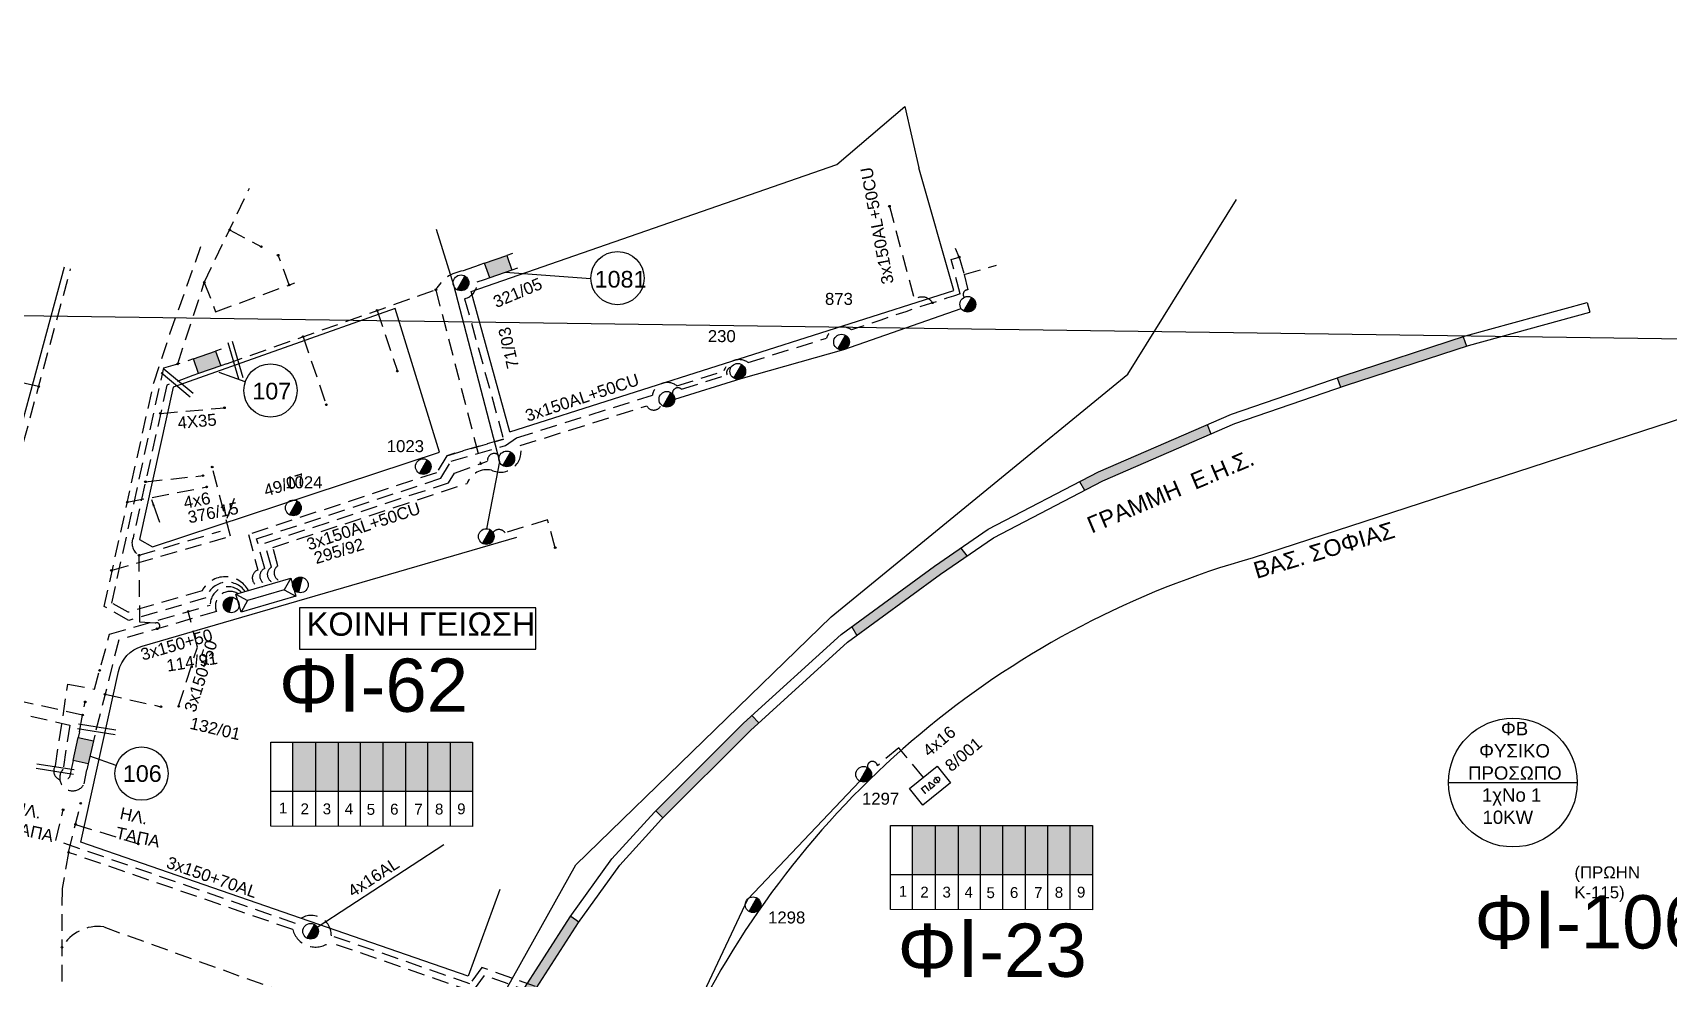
# Model space of a CAD drawing. Header units: millimetres. Extents: x 1421 to 7616, y 908 to 2861.
# Drawn here: x 7009.7 to 7255.4, y 2301.8 to 2443.8 of the extents above; entities that cross this region are included whole.
import ezdxf
from ezdxf.enums import TextEntityAlignment as Align
from ezdxf.lldxf.tags import DXFTag

# ---------------------------------------------------------------- set-up
doc = ezdxf.new("R2010")
doc.units = ezdxf.units.MM
doc.linetypes.add('DASHED', pattern=[19.05, 12.7, -6.35])
for name, color, linetype, lineweight in [('3x150+50', 7, 'Continuous', 30), ('3x50+25', 7, 'Continuous', 30), ('4X35', 7, 'DASHED', 30), ('Άγνωστα', 7, 'Continuous', 30), ('Γυμνά εναέρια ΧΤ (3Φ)   4x16AL', 7, 'Continuous', 30), ('Γυμνά εναέρια ΧΤ (3Φ) 4x50AL', 7, 'Continuous', 30), ('Γυμνά εναέρια ΧΤ και ΦΟΠ (3Φ)   4x50+16AL', 7, 'Continuous', 30), ('Καλώδια ΧΤ   3x150+70AL', 7, 'DASHED', 30), ('Καλώδια ΧΤ   3x150AL+50CU', 7, 'DASHED', 30), ('Υπόγεια Καλώδια Δικτύου ΧΤ   .10', 7, 'DASHED', 30), ('Υπόγεια καλώδια Παροχών ΧΤ   4x16AL', 7, 'DASHED', 30), ('Υπόγεια καλώδια Παροχών ΧΤ   4x6', 7, 'DASHED', 30)]:
    doc.layers.add(name, color=color, linetype=linetype, lineweight=lineweight)
for name, color, linetype in [('Link Box 4 Διευθύνσεων', 7, 'Continuous'), ('Pillar OTE', 7, 'Continuous'), ('Pillar Δημοτικού Φωτισμού', 7, 'Continuous'), ('TEXT ΚΑΛΩΔΙΩΝ', 7, 'Continuous'), ('ΑΓΝΩΣΤΟ ΥΠΟΓΕΙΟ ΚΑΛΩΔΙΟ', 7, 'DASHED'), ('Επιγραφές - Σχήματα', 7, 'Continuous'), ('Στύλος ΦΜ', 7, 'Continuous'), ('Στύλος ΦΜ @ 1', 7, 'Continuous'), ('Συνδέσεις', 7, 'Continuous'), ('Τομή', 7, 'Continuous'), ('Υποσταθμός εναέριος 2 στύλων', 7, 'Continuous'), ('Υποσταθμός πόλεως', 7, 'Continuous'), ('Υπόβαθρο ΔΕΗ', 7, 'Continuous'), ('ΦΥΣΙΚΟ ΑΕΡΙΟ', 7, 'NATURAL_GAS_SUPPLY')]:
    doc.layers.add(name, color=color, linetype=linetype)
doc.styles.add('arial', font='ARIAL.TTF')
doc.styles.get("Standard").update_dxf_attribs({"font": 'ARIAL.TTF', "height": 1.8})
tags = doc.linetypes.add('NATURAL_GAS_SUPPLY', pattern='A,12.7,-5.08,["ΦΑ",Standard,S=2.54,R=0,X=-2.54,Y=-1.27],-5.08', length=22.86).pattern_tags.tags
tags[6] = DXFTag(74, 10)
doc.linetypes.add('SYN_LINE', pattern='A,0.5,-0.0001,["/\\/\\/\\/",Standard,S=0.1,R=0,X=0,Y=-0.05],-0.25', length=0.7501)
doc.dimstyles.new('ISO-25', dxfattribs={"dimtxt": 2.5, "dimasz": 2.5, "dimexe": 1.25, "dimexo": 0.625, "dimtad": 1, "dimtxsty": 'Standard', "dimcen": 2.5, "dimadec": 0, "dimazin": 0, "dimtfac": 1, "dimtmove": 0, "dimatfit": 3, "dimfxl": 1, "dimarcsym": 0})

# ---------------------------------------------------------------- blocks, each defined once
blk = doc.blocks.new('ΥΠΑΡΧΩΝ ΤΣΙΜΕΝΤΕΝΙΟΣ ΣΤΥΛΟΣ')
at = {"layer": 'Στύλος ΦΜ'}
blk.add_hatch(color=7, dxfattribs=at).paths.add_polyline_path([(-1.29, -2.28, 0.574793), (2.62, 0, 0.268822), (1.3, 2.27)])
at = {"layer": 'Στύλος ΦΜ', "color": 7}
blk.add_line((-1.29, -2.28), (1.3, 2.27), dxfattribs=at)
blk.add_circle((0, 0), 2.62, dxfattribs=at)
at = {"layer": 'Στύλος ΦΜ', "flags": 4}
for tag, p in [('ΑΡΙΘΜΟΣ', (-4.68, 8.05)), ('ΤΥΠΟΣ', (-4.91, 3.03))]:
    blk.add_attdef(tag, p, '', height=4, dxfattribs=at)
blk = doc.blocks.new('LINK BOX 4 ΑΝΑΧΩΡΗΣΕΩΝ')
at = {"layer": 'Link Box 4 Διευθύνσεων', "ltscale": 40}
blk.add_hatch(color=256, dxfattribs=at).paths.add_polyline_path([(-3.54, 0), (-3.54, -4.67), (3.54, -4.67), (3.54, 0)])
for p, q in [((-3.54, 0), (-5.33, 0)), ((5.33, 0), (3.54, 0)), ((-3.54, -4.67), (-5.33, -4.67)), ((5.33, -4.67), (3.54, -4.67))]:
    blk.add_line(p, q, dxfattribs=at)
blk.add_lwpolyline([(-3.54, -4.67), (-3.54, 0), (3.54, 0), (3.54, -4.67)], close=True, dxfattribs=at)
blk = doc.blocks.new('ΥΠΟΣΤΑΘΜΟΣ ΕΝΑΕΡΙΟΣ ΕΠΙ 2 ΣΤΥΛΩΝ')
at = {"layer": 'Υποσταθμός εναέριος 2 στύλων', "linetype": 'Continuous'}
for points in [[(-11.97, -2.11, 0.574793), (-8.45, -0.07, 0.268822), (-9.64, 1.98)], [(9.68, -2.15, 0.574793), (13.19, -0.1, 0.268822), (12.01, 1.95)]]:
    blk.add_hatch(color=256, dxfattribs=at).paths.add_polyline_path(points)
for p, q in [((-11.97, -2.11), (-9.64, 1.98)), ((9.68, -2.15), (12.01, 1.95))]:
    blk.add_line(p, q, dxfattribs=at)
for centre in [(-10.81, -0.07), (10.84, -0.1)]:
    blk.add_circle(centre, 2.36, dxfattribs=at)
at = {"layer": 'Υποσταθμός πόλεως', "linetype": 'Continuous', "ltscale": 40}
blk.add_lwpolyline([(-8.57, 2.82), (8.57, 2.82), (8.57, -2.82), (-8.57, -2.82)], close=True, dxfattribs=at)
for points in [[(-5.75, 0), (-8.57, 2.82)], [(-8.57, -2.82), (-5.75, 0)], [(-5.75, 0), (5.75, 0)], [(5.75, 0), (8.57, 2.82)], [(8.57, -2.82), (5.75, 0)]]:
    blk.add_lwpolyline(points, dxfattribs=at)
at = {"layer": 'Υποσταθμός εναέριος 2 στύλων', "ltscale": 40, "flags": 1}
for tag, p in [('ΜΕΤΑΣΧΗΜΑΤΙΣΜΟΣ', (14.09, 2.51)), ('ΙΣΧΥΣ', (14.07, -0.28)), ('ΑΡΙΘΜΟΣ', (14.19, -3))]:
    blk.add_attdef(tag, p, '', height=1.8, dxfattribs=at)
blk = doc.blocks.new('_ΣΥΝΔΕΣΗ')
at = {"layer": 'Συνδέσεις', "linetype": 'SYN_LINE', "ltscale": 40}
blk.add_hatch(color=256, dxfattribs=at).paths.add_polyline_path([(0.5, -0.01, 1), (-0.5, -0.01, 1)])
at = {"layer": 'Συνδέσεις'}
blk.add_circle((0, -0.01), 0.5, dxfattribs=at)
blk = doc.blocks.new('ΤΟΜΗ')
at = {"layer": 'Τομή', "ltscale": 40}
for p, q in [((11.33, -0.65), (-11.4, -0.65)), ((11.33, -3.42), (-11.4, -3.42))]:
    blk.add_line(p, q, dxfattribs=at)
blk = doc.blocks.new('PILLAR ΔΗΜΟΤΙΚΟΥ ΦΩΤΙΣΜΟΥ')
at = {"layer": 'Pillar Δημοτικού Φωτισμού', "ltscale": 40}
for p, q in [((-3.64, 2), (3.07, 2)), ((-3.64, -2), (-3.64, 2)), ((3.07, 2), (3.07, -2)), ((3.07, -2), (-3.64, -2))]:
    blk.add_line(p, q, dxfattribs=at)
at = {"layer": 'Pillar Δημοτικού Φωτισμού', "insert": (-2.13, 0.69), "char_height": 1.3575, "width": 109.961, "attachment_point": 1}
blk.add_mtext('{\\fArial|b1|i0|c161|p34;ΠΔΦ}', dxfattribs=at)

msp = doc.modelspace()

# ---------------------------------------------------------------- hatches: boundary and pattern name
at = {"layer": 'Καλώδια ΧΤ   3x150AL+50CU', "linetype": 'DASHED', "lineweight": -3, "ltscale": 0.2}
h = msp.add_hatch(color=1, dxfattribs=at)
h.dxf.hatch_style = 1
h.paths.add_polyline_path([(7052.18, 2337.23), (7048.74, 2337.23), (7048.74, 2329.87), (7052.18, 2329.87)])
h = msp.add_hatch(color=27, dxfattribs=at)
h.dxf.hatch_style = 1
h.paths.add_polyline_path([(7052.18, 2329.87), (7055.62, 2329.87), (7055.62, 2337.23), (7052.18, 2337.23)])
h = msp.add_hatch(color=133, dxfattribs=at)
h.dxf.hatch_style = 1
h.paths.add_polyline_path([(7058.92, 2337.23), (7055.62, 2337.23), (7055.62, 2329.87), (7058.92, 2329.86)])
h = msp.add_hatch(color=6, dxfattribs=at)
h.dxf.hatch_style = 1
h.paths.add_polyline_path([(7058.92, 2329.86), (7062.31, 2329.86), (7062.31, 2337.23), (7058.92, 2337.23)])
h = msp.add_hatch(color=5, dxfattribs=at)
h.dxf.hatch_style = 1
h.paths.add_polyline_path([(7062.31, 2329.86), (7065.7, 2329.86), (7065.7, 2337.23), (7062.31, 2337.23)])
h = msp.add_hatch(color=30, dxfattribs=at)
h.dxf.hatch_style = 1
h.paths.add_polyline_path([(7069.04, 2329.85), (7069.04, 2337.23), (7065.7, 2337.23), (7065.7, 2329.86)])
h = msp.add_hatch(color=2, dxfattribs=at)
h.dxf.hatch_style = 1
h.paths.add_polyline_path([(7072.43, 2337.23), (7069.04, 2337.23), (7069.04, 2329.85), (7072.43, 2329.85)])
h = msp.add_hatch(color=151, dxfattribs=at)
h.dxf.hatch_style = 1
h.paths.add_polyline_path([(7075.75, 2337.23), (7072.36, 2337.23), (7072.36, 2329.85), (7075.75, 2329.85)])
h = msp.add_hatch(color=133, dxfattribs=at)
h.dxf.hatch_style = 1
h.paths.add_polyline_path([(7145.3, 2324.72), (7141.86, 2324.72), (7141.86, 2317.36), (7145.3, 2317.35)])
h = msp.add_hatch(color=206, dxfattribs=at)
h.dxf.hatch_style = 1
h.paths.add_polyline_path([(7145.3, 2317.35), (7148.74, 2317.35), (7148.74, 2324.72), (7145.3, 2324.72)])
h = msp.add_hatch(color=2, dxfattribs=at)
h.dxf.hatch_style = 1
h.paths.add_polyline_path([(7152.03, 2324.72), (7148.74, 2324.72), (7148.74, 2317.35), (7152.03, 2317.35)])
h = msp.add_hatch(color=5, dxfattribs=at)
h.dxf.hatch_style = 1
h.paths.add_polyline_path([(7152.03, 2317.35), (7155.42, 2317.34), (7155.42, 2324.72), (7152.03, 2324.72)])
h = msp.add_hatch(color=30, dxfattribs=at)
h.dxf.hatch_style = 1
h.paths.add_polyline_path([(7155.42, 2317.34), (7158.82, 2317.34), (7158.82, 2324.72), (7155.42, 2324.72)])
h = msp.add_hatch(color=6, dxfattribs=at)
h.dxf.hatch_style = 1
h.paths.add_polyline_path([(7162.15, 2317.34), (7162.15, 2324.72), (7158.82, 2324.72), (7158.82, 2317.34)])
h = msp.add_hatch(color=62, dxfattribs=at)
h.dxf.hatch_style = 1
h.paths.add_polyline_path([(7165.54, 2324.72), (7162.15, 2324.72), (7162.15, 2317.34), (7165.54, 2317.34)])
h = msp.add_hatch(color=1, dxfattribs=at)
h.dxf.hatch_style = 1
h.paths.add_polyline_path([(7168.86, 2324.72), (7165.47, 2324.72), (7165.47, 2317.34), (7168.86, 2317.33)])
at = {"layer": 'Υπόβαθρο ΔΕΗ', "linetype": 'Continuous', "lineweight": -3, "ltscale": 0.1}
h = msp.add_hatch(color=256, dxfattribs=at)
h.dxf.hatch_style = 1
h.paths.add_polyline_path([(7045.41, 2200.62), (7043.94, 2200.95), (7039.53, 2183.74), (7039.27, 2182.51), (7040.73, 2182.15), (7040.99, 2183.4)])
h.paths.add_polyline_path([(7055.12, 2232.43), (7057.31, 2238.21), (7055.9, 2238.72), (7053.7, 2232.93), (7049.38, 2219.69), (7050.82, 2219.25)])
h.paths.add_polyline_path([(7070.35, 2271.44), (7072.31, 2275.33), (7070.94, 2275.94), (7068.98, 2272.06), (7062.83, 2256.73), (7064.25, 2256.24)])
h.paths.add_polyline_path([(7091.64, 2310.14), (7091.71, 2310.23), (7090.5, 2311.11), (7090.4, 2310.98), (7082.69, 2298.99), (7080.36, 2294.46), (7081.69, 2293.77), (7083.99, 2298.24)])
h.paths.add_polyline_path([(7117.48, 2339), (7118.73, 2340.14), (7117.68, 2341.21), (7116.44, 2340.08), (7103.26, 2326.89), (7104.35, 2325.86)])
h.paths.add_polyline_path([(7146.02, 2362.44), (7150.02, 2365.2), (7149.11, 2366.39), (7145.15, 2363.66), (7132.71, 2354.56), (7133.48, 2353.27)])
h.paths.add_polyline_path([(7186.67, 2383.53), (7186.12, 2384.93), (7169.78, 2377.84), (7166.95, 2376.36), (7167.69, 2375.06), (7170.43, 2376.48)])
h.paths.add_polyline_path([(7225.06, 2396.71), (7224.54, 2398.12), (7206.55, 2392.26), (7205.62, 2391.94), (7206.16, 2390.54), (7207.02, 2390.83)])

# ---------------------------------------------------------------- linework, layer by layer
at = {"lineweight": -3, "ltscale": 0.2}
msp.add_line((7222.37, 2331.15), (7241.7, 2331.15), dxfattribs=at)
msp.add_circle((7232.04, 2331.15), 9.67, dxfattribs=at)
at = {"layer": '3x150+50', "color": 30, "linetype": 'DASHED', "lineweight": -3, "ltscale": 0.2}
for points in [[(7031.45, 2394.05), (7035.45, 2406.29), (7042.26, 2420.44)], [(7035.45, 2406.29), (7037.14, 2401.88), (7049.04, 2406.21)]]:
    msp.add_lwpolyline(points, dxfattribs=at)
at = {"layer": '3x150+50', "color": 1, "linetype": 'DASHED', "lineweight": -3, "ltscale": 0.2}
for points in [[(7138.37, 2417.74), (7142.12, 2403.68, -0.45217), (7144.85, 2403.22, 2.232403)], [(7149.61, 2407.48), (7150.14, 2405.16, 0.655377), (7149.61, 2404.05, 4.392031)]]:
    msp.add_lwpolyline(points, format="xyb", dxfattribs=at)
at = {"layer": '3x150+50', "color": 2, "linetype": 'DASHED', "lineweight": -3, "ltscale": 0.2}
for points in [[(7027.85, 2391.22), (7030.29, 2398.55), (7034.94, 2411.7)], [(7021.62, 2363.05), (7039.37, 2368.18), (7036.64, 2378.55)]]:
    msp.add_lwpolyline(points, dxfattribs=at)
at = {"layer": '3x150+50', "color": 1, "linetype": 'DASHED', "lineweight": -3, "ltscale": 0.2}
for points in [[(7148.84, 2410.09), (7148.31, 2411.37)], [(7148.84, 2410.09), (7149.61, 2407.48)], [(7149.61, 2407.48), (7154.46, 2408.86)]]:
    msp.add_lwpolyline(points, dxfattribs=at)
at = {"layer": '3x150+50', "color": 27, "linetype": 'DASHED', "lineweight": -3, "ltscale": 0.2}
for points in [[(7077.48, 2406.68), (7076.41, 2406.33, -0.367956), (7074.56, 2403.84, 0.746134)], [(7074.56, 2403.84), (7080.39, 2382.76), (7071.88, 2380.26), (7070.32, 2377.7), (7042.1, 2368.42), (7043.47, 2363.07, 0.934035), (7044.24, 2360.63)]]:
    msp.add_lwpolyline(points, format="xyb", dxfattribs=at)
at = {"layer": '3x150+50', "color": 85, "linetype": 'DASHED', "lineweight": -3, "ltscale": 0.2}
msp.add_lwpolyline([(7010.56, 2390.63), (6998.77, 2393.31)], dxfattribs=at)
at = {"layer": '3x150+50', "color": 30, "linetype": 'DASHED', "lineweight": -3, "ltscale": 0.2}
msp.add_lwpolyline([(7042.09, 2360.01, 0.596675), (7035.11, 2359.97), (7023.99, 2356.73), (7021.55, 2358.11), (7029.36, 2393.44), (7032.96, 2394.49)], format="xyb", dxfattribs=at)
at = {"layer": '3x150+50', "color": 2, "linetype": 'DASHED', "lineweight": -3, "ltscale": 0.2}
msp.add_lwpolyline([(7041.6, 2359.86, 0.620375), (7035.7, 2358.89), (7024.11, 2355.52), (7020.42, 2357.6), (7027.85, 2391.22)], format="xyb", dxfattribs=at)
at = {"layer": '3x150+50', "color": 6, "linetype": 'DASHED', "lineweight": -3, "ltscale": 0.2}
msp.add_lwpolyline([(7033.73, 2392.29), (7029.82, 2390.86), (7024.74, 2367.89)], dxfattribs=at)
at = {"layer": '3x150+50', "color": 27, "linetype": 'DASHED', "lineweight": -3, "ltscale": 0.2}
msp.add_lwpolyline([(7071.88, 2380.26), (7080.39, 2382.76)], dxfattribs=at)
at = {"layer": '3x150+50', "color": 133, "linetype": 'DASHED', "lineweight": -3, "ltscale": 0.2}
msp.add_lwpolyline([(7046.16, 2361.16, -0.755981), (7045.52, 2363.5), (7044.53, 2367.11), (7072.12, 2376.19), (7073.01, 2377.65), (7078.01, 2379.44, -0.782895), (7079.78, 2380.18)], format="xyb", dxfattribs=at)
at = {"layer": '3x150+50', "color": 6, "linetype": 'DASHED', "lineweight": -3, "ltscale": 0.2}
for points in [[(7028.36, 2354.26, 1.294699), (7028.05, 2355.08), (7025.77, 2355.23), (7025.65, 2365.3), (7037.88, 2368.92)], [(7024.74, 2367.89, 0.383042), (7025.65, 2365.3, -1.173809)], [(7040.5, 2359.54, 0.7238), (7037.26, 2356.85), (7022.6, 2352.58), (7018.98, 2338.29)]]:
    msp.add_lwpolyline(points, format="xyb", dxfattribs=at)
at = {"layer": '3x150+50', "color": 151, "linetype": 'DASHED', "lineweight": -3, "ltscale": 0.2}
msp.add_lwpolyline([(7015.54, 2333.59), (7015.18, 2331.95, -0.930238), (7013.07, 2333.67), (7014.96, 2345.93), (7018.94, 2345.19), (7021.22, 2353.43), (7036.33, 2357.82, -0.691412), (7041.02, 2359.69)], format="xyb", dxfattribs=at)
msp.add_lwpolyline([(7031.58, 2342.62), (7034.4, 2351.51), (7033.04, 2356.87)], dxfattribs=at)
at = {"layer": '3x50+25', "color": 6, "linetype": 'DASHED', "lineweight": -3, "ltscale": 0.2}
msp.add_lwpolyline([(7026.61, 2376.34), (7035.26, 2377.26)], dxfattribs=at)
at = {"layer": '4X35', "color": 30, "lineweight": -3, "ltscale": 0.2}
for points in [[(7039.25, 2414.18), (7044.02, 2411.64)], [(7048.21, 2405.9), (7046.54, 2410.37)]]:
    msp.add_lwpolyline(points, dxfattribs=at)
at = {"layer": '4X35', "color": 27, "lineweight": -3, "ltscale": 0.2}
for points in [[(7061.41, 2402.07), (7064.45, 2392.96)], [(7050.28, 2398.13), (7053.78, 2387.91)]]:
    msp.add_lwpolyline(points, dxfattribs=at)
at = {"layer": '4X35', "color": 6, "lineweight": -3, "ltscale": 0.2}
msp.add_lwpolyline([(7028.88, 2386.6), (7038.48, 2387.45)], dxfattribs=at)
at = {"layer": 'Pillar OTE', "lineweight": -3, "ltscale": 40}
for points in [[(7045.42, 2324.59), (7045.42, 2337.23), (7075.75, 2337.23), (7075.75, 2324.56), (7045.42, 2324.59)], [(7048.74, 2324.59), (7048.74, 2337.23)], [(7052.18, 2324.59), (7052.18, 2337.23)], [(7055.62, 2324.58), (7055.62, 2337.23)], [(7058.92, 2324.58), (7058.92, 2337.23)], [(7062.31, 2324.58), (7062.31, 2337.23)], [(7065.7, 2324.57), (7065.7, 2337.23)], [(7069.04, 2324.57), (7069.04, 2337.23)], [(7072.43, 2324.57), (7072.43, 2337.23)], [(7045.42, 2329.88), (7075.75, 2329.85)], [(7138.53, 2312.08), (7138.53, 2324.72), (7168.86, 2324.72), (7168.86, 2312.05), (7138.53, 2312.08)], [(7141.86, 2312.08), (7141.86, 2324.72)], [(7145.3, 2312.07), (7145.3, 2324.72)], [(7148.74, 2312.07), (7148.74, 2324.72)], [(7152.03, 2312.07), (7152.03, 2324.72)], [(7155.42, 2312.06), (7155.42, 2324.72)], [(7158.82, 2312.06), (7158.82, 2324.72)], [(7162.15, 2312.06), (7162.15, 2324.72)], [(7165.54, 2312.05), (7165.54, 2324.72)], [(7138.53, 2317.36), (7168.86, 2317.33)]]:
    msp.add_lwpolyline(points, dxfattribs=at)
at = {"layer": 'ΑΓΝΩΣΤΟ ΥΠΟΓΕΙΟ ΚΑΛΩΔΙΟ', "color": 85, "lineweight": -3, "ltscale": 0.2}
for points in [[(7017.17, 2341.3), (6998.34, 2345.49), (7015.35, 2408.3)], [(7016.7, 2338.79), (7017.55, 2343.28)]]:
    msp.add_lwpolyline(points, dxfattribs=at)
at = {"layer": 'ΑΓΝΩΣΤΟ ΥΠΟΓΕΙΟ ΚΑΛΩΔΙΟ', "color": 27, "lineweight": -3, "ltscale": 0.2}
msp.add_lwpolyline([(7076.72, 2408.89), (7074.32, 2408.02, 0.233764), (7070.22, 2405.18, 7.371968)], format="xyb", dxfattribs=at)
msp.add_lwpolyline([(7038.76, 2394.06), (7070.22, 2405.18)], dxfattribs=at)
at = {"layer": 'ΑΓΝΩΣΤΟ ΥΠΟΓΕΙΟ ΚΑΛΩΔΙΟ', "color": 7, "lineweight": -3, "ltscale": 0.2}
msp.add_lwpolyline([(7070.22, 2405.18), (7076.96, 2379.06)], dxfattribs=at)
at = {"layer": 'ΑΓΝΩΣΤΟ ΥΠΟΓΕΙΟ ΚΑΛΩΔΙΟ', "color": 133, "lineweight": -3, "ltscale": 0.2}
msp.add_lwpolyline([(7088.16, 2366.44), (7087.02, 2370.62), (7080.63, 2368.69, 0.510145), (7078.82, 2368.71, -6.252908)], format="xyb", dxfattribs=at)
at = {"layer": 'ΑΓΝΩΣΤΟ ΥΠΟΓΕΙΟ ΚΑΛΩΔΙΟ', "color": 85, "lineweight": -3, "ltscale": 0.2}
msp.add_lwpolyline([(6990.44, 2339.99), (6990.86, 2341.27), (6996.92, 2339.31), (6998.23, 2343.65), (7015.26, 2339.78), (7014.22, 2333.16, 1.137041), (7017.4, 2330.97), (7017.82, 2333.09)], format="xyb", dxfattribs=at)
at = {"layer": 'ΑΓΝΩΣΤΟ ΥΠΟΓΕΙΟ ΚΑΛΩΔΙΟ', "color": 2, "lineweight": -3, "ltscale": 0.2}
msp.add_lwpolyline([(7143.47, 2331.94), (7139.8, 2336.39), (7136.57, 2333.68, 1.047111), (7135.09, 2333.42, -0.2401)], format="xyb", dxfattribs=at)
at = {"layer": 'Γυμνά εναέρια ΧΤ (3Φ)   4x16AL', "color": 133, "lineweight": -3, "ltscale": 0.1}
msp.add_lwpolyline([(7052.42, 2309.44), (7071.44, 2321.84)], dxfattribs=at)
at = {"layer": 'Γυμνά εναέρια ΧΤ (3Φ) 4x50AL', "color": 133, "lineweight": -3, "ltscale": 0.1}
msp.add_lwpolyline([(7070.28, 2414.3), (7072.87, 2405.9), (7079.78, 2379.37), (7077.84, 2369.29)], dxfattribs=at)
at = {"layer": 'Γυμνά εναέρια ΧΤ και ΦΟΠ (3Φ)   4x50+16AL', "color": 5, "lineweight": -3, "ltscale": 0.1}
msp.add_lwpolyline([(7106.11, 2388.75), (7116.08, 2391.86), (7131.52, 2396.21), (7149.15, 2402.38)], dxfattribs=at)
at = {"layer": 'Γυμνά εναέρια ΧΤ και ΦΟΠ (3Φ)   4x50+16AL', "color": 2, "lineweight": -3, "ltscale": 0.1}
for points in [[(7117.08, 2313.66), (7133.92, 2331.37)], [(7108.89, 2296.21), (7117.08, 2313.66)]]:
    msp.add_lwpolyline(points, dxfattribs=at)
at = {"layer": 'Επιγραφές - Σχήματα', "color": 173, "lineweight": -3}
msp.add_lwpolyline([(7049.74, 2351.21), (7085.25, 2351.21), (7085.25, 2357.39), (7049.74, 2357.39)], close=True, dxfattribs=at)
at = {"layer": 'Καλώδια ΧΤ   3x150+70AL', "color": 133, "lineweight": -3, "ltscale": 0.2}
for points in [[(7013.14, 2322.47), (7014.24, 2327.07)], [(7015.06, 2320.66), (7016.87, 2328.04)], [(7015.06, 2320.66), (7014.07, 2315.22), (7014.01, 2271.28)]]:
    msp.add_lwpolyline(points, dxfattribs=at)
for points in [[(7111.25, 2292.8, -0.402843), (7106.77, 2292.9), (7077.12, 2303.38), (7075.35, 2300.94), (7054.53, 2308.14, 0.727101), (7049.14, 2310), (7013.14, 2322.47)], [(7108.98, 2291.95, -0.504318), (7106.23, 2292.03), (7077.49, 2302.19), (7075.72, 2299.75), (7054.28, 2307.16, -0.532849), (7048.73, 2309.08), (7015.06, 2320.66)]]:
    msp.add_lwpolyline(points, format="xyb", dxfattribs=at)
at = {"layer": 'Καλώδια ΧΤ   3x150AL+50CU', "color": 1, "linetype": 'DASHED', "lineweight": -3, "ltscale": 0.2}
msp.add_lwpolyline([(7045.2, 2360.89, -0.842293), (7044.53, 2363.33), (7043.31, 2367.76), (7070.98, 2376.86), (7072.54, 2379.41), (7080.67, 2381.8), (7082.37, 2382.94), (7102.76, 2389.34, -0.574682), (7106.45, 2390.74), (7113.51, 2393, -0.510799), (7117.17, 2394.25), (7128.91, 2397.91, -0.500621), (7132.69, 2399.14, -0.00426), (7149, 2404.57), (7147.64, 2409.72), (7148.84, 2410.09)], format="xyb", dxfattribs=at)
at = {"layer": 'Καλώδια ΧΤ   3x150AL+50CU', "color": 5, "lineweight": -3, "ltscale": 0.2}
for points in [[(7105.77, 2389.56, -0.663241), (7107.15, 2390.25), (7113.98, 2392.41, -0.491074), (7114.57, 2393.52, 1.456037)], [(7047.13, 2361.42, -0.729566), (7046.5, 2363.71), (7045.75, 2366.46), (7074.94, 2376.1, -0.367584), (7078.59, 2378.08, 0.649351), (7082.9, 2381.77), (7101.91, 2387.74, 0.648131), (7104.1, 2387.91)]]:
    msp.add_lwpolyline(points, format="xyb", dxfattribs=at)
at = {"layer": 'Υπόβαθρο ΔΕΗ', "lineweight": -3, "ltscale": 0.1}
for points in [[(6612.67, 2844.04), (6593.15, 2407.14), (7543.84, 2393.82)], [(7075.53, 2404.9), (7130.45, 2423.98), (7140.7, 2432.72), (7142.79, 2423.51)], [(7081.35, 2383.83), (7148.05, 2405.06), (7142.79, 2423.51)], [(7014.38, 2408.56), (6996.09, 2340.98), (6957.61, 2354.53), (6979.02, 2414.2)], [(7081.35, 2383.83), (7075.53, 2404.9)], [(7064.13, 2402.35), (7030.78, 2390.57), (7025.72, 2367.68), (7027.66, 2366.59), (7070.78, 2380.77), (7064.13, 2402.35)], [(7255.27, 2246.64), (7312.76, 2399.36), (7308, 2402.34), (7193, 2364.93)], [(7026.1, 2351.65), (7082.41, 2368.03)]]:
    msp.add_lwpolyline(points, dxfattribs=at)
at = {"layer": 'Υπόβαθρο ΔΕΗ', "lineweight": -3}
for points in [[(7093.52, 2406.83), (7080.66, 2407.79)], [(7041.61, 2391.35), (7037.67, 2392.77)], [(7022.21, 2333.71), (7018.27, 2335.13)]]:
    msp.add_lwpolyline(points, dxfattribs=at)
at = {"layer": 'Υπόβαθρο ΔΕΗ', "linetype": 'Continuous', "lineweight": -3, "ltscale": 0.1}
for points in [[(7035.18, 2163.37), (7039.53, 2183.74), (7046.42, 2210.61), (7053.7, 2232.93), (7060.82, 2251.72), (7068.98, 2272.06), (7075.24, 2284.49), (7082.69, 2298.99), (7090.4, 2310.98), (7096.69, 2319.68), (7103.07, 2326.69), (7116.44, 2340.08), (7131.12, 2353.4), (7145.15, 2363.66), (7153.21, 2369.22), (7169.78, 2377.84), (7189.74, 2386.49), (7206.55, 2392.26), (7224.92, 2398.24), (7243.21, 2403.27)], [(7243.21, 2403.27), (7243.57, 2401.82)], [(7036.63, 2163), (7040.99, 2183.4), (7047.86, 2210.19), (7055.12, 2232.43), (7062.22, 2251.18), (7070.35, 2271.44), (7076.58, 2283.81), (7083.99, 2298.24), (7091.64, 2310.14), (7097.86, 2318.73), (7104.15, 2325.66), (7117.48, 2339), (7132.07, 2352.24), (7146.02, 2362.44), (7153.99, 2367.93), (7170.43, 2376.48), (7190.28, 2385.09), (7207.02, 2390.83), (7225.35, 2396.8), (7243.61, 2401.83)], [(7224.54, 2398.12), (7225.06, 2396.71)], [(7205.62, 2391.94), (7206.16, 2390.54)], [(7186.12, 2384.93), (7186.67, 2383.53)], [(7166.95, 2376.36), (7167.69, 2375.06)], [(7149.11, 2366.39), (7150.02, 2365.2)], [(7132.71, 2354.56), (7133.48, 2353.27)], [(7117.68, 2341.21), (7118.73, 2340.14)], [(7103.26, 2326.89), (7104.35, 2325.86)], [(7090.5, 2311.11), (7091.71, 2310.23)]]:
    msp.add_lwpolyline(points, dxfattribs=at)
at = {"layer": 'Υπόβαθρο ΔΕΗ', "lineweight": -3, "ltscale": 0.1}
msp.add_lwpolyline([(7079.84, 2315.07), (7075.09, 2302.08), (7016.88, 2322.21), (7022.57, 2347.86, -0.272244), (7026.1, 2351.65, 1.82948)], format="xyb", dxfattribs=at)
at = {"layer": 'Υπόβαθρο ΔΕΗ', "lineweight": -3}
for centre in [(7097.52, 2406.93), (7045.39, 2390.05), (7026.02, 2332.5)]:
    msp.add_circle(centre, 4, dxfattribs=at)
at = {"layer": 'Υπόβαθρο ΔΕΗ', "lineweight": -3, "ltscale": 0.1}
msp.add_arc((7229.89, 2234.73), 135.32, 105.8207, 152.6613, dxfattribs=at)
msp.add_spline([(6995.78, 2307.06), (7006.68, 2251.51), (7009.82, 2231.97), (7010.47, 2221.57), (7010.04, 2209.23), (7006.68, 2192.49), (7001.47, 2176.14), (6996.58, 2160.7)], degree=3, dxfattribs=at)
at = {"layer": 'Υπόγεια Καλώδια Δικτύου ΧΤ   .10', "color": 133, "lineweight": -3, "ltscale": 0.2}
msp.add_lwpolyline([(7014.06, 2306.41, -0.30673), (7020.34, 2309.47), (7082.18, 2287.16)], format="xyb", dxfattribs=at)
at = {"layer": 'Υπόγεια καλώδια Παροχών ΧΤ   4x16AL', "color": 6, "lineweight": -3, "ltscale": 0.2}
msp.add_lwpolyline([(7020.53, 2344.42), (7028.94, 2342.54)], dxfattribs=at)
at = {"layer": 'Υπόγεια καλώδια Παροχών ΧΤ   4x6', "color": 2, "linetype": 'DASHED', "lineweight": -3, "ltscale": 0.2}
msp.add_lwpolyline([(7023.88, 2373.28), (7035.8, 2375.57)], dxfattribs=at)
at = {"layer": 'Υπόγεια καλώδια Παροχών ΧΤ   4x6', "color": 133, "lineweight": -3, "ltscale": 0.2}
msp.add_lwpolyline([(7016.09, 2324.87), (7025.54, 2321.94)], dxfattribs=at)
at = {"layer": 'ΦΥΣΙΚΟ ΑΕΡΙΟ', "color": 85, "linetype": 'NATURAL_GAS_SUPPLY', "lineweight": -3}
msp.add_lwpolyline([(6957.83, 1847.1), (6894.08, 1934.22), (6902.13, 1942.28), (6914.13, 1956.11), (6928.76, 1972.5), (6936.98, 1981.64), (6972.96, 2042.3), (6993.25, 2077.39), (7017.28, 2136.87), (7027.79, 2146.71), (7033.22, 2162.16), (7046.23, 2226.14), (7068.31, 2277.74), (7091.24, 2318.78), (7129.64, 2356.05), (7174.19, 2392.48), (7190.52, 2418.73)], dxfattribs=at)

# ---------------------------------------------------------------- block references
at = {"layer": 'Link Box 4 Διευθύνσεων', "lineweight": -3, "xscale": 0.4999999999999997, "yscale": 0.4999999999999997, "zscale": 0.4999999999999997}
for p, rotation in [((7079.23, 2409.76), 19.15879197288611), ((7035.47, 2395.38), 19.44997336263136), ((7016.12, 2336.19), 77.49485534325704)]:
    msp.add_blockref('LINK BOX 4 ΑΝΑΧΩΡΗΣΕΩΝ', p, dxfattribs=dict(at, rotation=rotation))
at = {"layer": 'TEXT ΚΑΛΩΔΙΩΝ', "lineweight": -3, "ltscale": 0.1, "xscale": 0.8, "yscale": 0.8, "zscale": 0.8, "rotation": 38.66615651865794}
msp.add_blockref('PILLAR ΔΗΜΟΤΙΚΟΥ ΦΩΤΙΣΜΟΥ', (7144.65, 2330.83), dxfattribs=at)
at = {"layer": 'Στύλος ΦΜ @ 1', "lineweight": -3, "ltscale": 40, "xscale": 0.4499999999998181, "yscale": 0.4499999999998181, "zscale": 0.4499999999998181}
for p in [(7074.01, 2406.22), (7150.15, 2403), (7104.94, 2388.73), (7080.89, 2379.78), (7077.81, 2368.11), (7051.42, 2308.82)]:
    msp.add_blockref('ΥΠΑΡΧΩΝ ΤΣΙΜΕΝΤΕΝΙΟΣ ΣΤΥΛΟΣ', p, dxfattribs=at)
at = {"layer": 'Στύλος ΦΜ @ 1', "lineweight": -3, "ltscale": 40}
ref = msp.add_blockref('ΥΠΑΡΧΩΝ ΤΣΙΜΕΝΤΕΝΙΟΣ ΣΤΥΛΟΣ', (7131.18, 2397.33), dxfattribs=dict(at, xscale=0.4499999999998181, yscale=0.4499999999998181, zscale=0.4499999999998181))
ref.add_attrib('ΑΡΙΘΜΟΣ', '873', (7128.69, 2402.91), dxfattribs={"layer": 'Στύλος ΦΜ', "height": 1.8, "flags": 4})
ref = msp.add_blockref('ΥΠΑΡΧΩΝ ΤΣΙΜΕΝΤΕΝΙΟΣ ΣΤΥΛΟΣ', (7115.59, 2392.93), dxfattribs=dict(at, xscale=0.4499999999998181, yscale=0.4499999999998181, zscale=0.4499999999998181))
ref.add_attrib('ΑΡΙΘΜΟΣ', '230', (7111.09, 2397.32), dxfattribs={"layer": 'Στύλος ΦΜ', "height": 1.8, "flags": 4})
ref = msp.add_blockref('ΥΠΑΡΧΩΝ ΤΣΙΜΕΝΤΕΝΙΟΣ ΣΤΥΛΟΣ', (7068.34, 2378.62), dxfattribs=dict(at, xscale=0.4499999999998181, yscale=0.4499999999998181, zscale=0.4499999999998181))
ref.add_attrib('ΑΡΙΘΜΟΣ', '1023', (7062.86, 2380.79), dxfattribs={"layer": 'Στύλος ΦΜ', "height": 1.8, "flags": 4})
ref = msp.add_blockref('ΥΠΑΡΧΩΝ ΤΣΙΜΕΝΤΕΝΙΟΣ ΣΤΥΛΟΣ', (7048.82, 2372.42), dxfattribs=dict(at, xscale=0.4499999999998181, yscale=0.4499999999998181, zscale=0.4499999999998181))
ref.add_attrib('ΑΡΙΘΜΟΣ', '1024', (7047.61, 2375.36), dxfattribs={"layer": 'Στύλος ΦΜ', "height": 1.8, "flags": 4})
ref = msp.add_blockref('ΥΠΑΡΧΩΝ ΤΣΙΜΕΝΤΕΝΙΟΣ ΣΤΥΛΟΣ', (7134.5, 2332.4), dxfattribs=dict(at, xscale=0.4499999999998181, yscale=0.4499999999998181, zscale=0.4499999999998181))
ref.add_attrib('ΤΥΠΟΣ', '1297', (7134.25, 2327.83), dxfattribs={"layer": 'Στύλος ΦΜ', "height": 1.8, "flags": 4})
ref = msp.add_blockref('ΥΠΑΡΧΩΝ ΤΣΙΜΕΝΤΕΝΙΟΣ ΣΤΥΛΟΣ', (7117.88, 2312.8), dxfattribs=dict(at, xscale=0.4499999999998181, yscale=0.4499999999998181, zscale=0.4499999999998181))
ref.add_attrib('ΤΥΠΟΣ', '1298', (7120.14, 2309.99), dxfattribs={"layer": 'Στύλος ΦΜ', "height": 1.8, "flags": 4})
at = {"layer": 'Συνδέσεις', "lineweight": -3, "xscale": 0.25, "yscale": 0.25, "zscale": 0.25}
for p in [(7138.38, 2417.74), (7039.25, 2414.18), (7044.02, 2411.65), (7046.54, 2410.37), (7148.84, 2410.09), (7035.45, 2406.3), (7048.21, 2405.91), (7070.23, 2405.18), (7144.85, 2403.22), (7061.42, 2402.07), (7050.28, 2398.14), (7031.45, 2394.05), (7064.45, 2392.96), (7010.57, 2390.63), (7028.84, 2386.62), (7038.48, 2387.45), (7053.78, 2387.91), (7036.64, 2378.55), (7076.96, 2379.06), (7026.61, 2376.34), (7035.26, 2377.27), (7035.8, 2375.57), (7023.88, 2373.28), (7088.16, 2366.44), (7025.65, 2365.31), (7021.5, 2363.02), (7033.04, 2356.87), (7028.36, 2354.26), (7019.72, 2348), (7020.53, 2344.43), (7017.55, 2343.28), (7028.94, 2342.54), (7031.59, 2342.62), (7017.17, 2341.3), (7014.24, 2327.07), (7016.88, 2328.05), (7016.1, 2324.88), (7025.54, 2321.94), (7015.06, 2320.66), (7014.06, 2306.42)]:
    msp.add_blockref('_ΣΥΝΔΕΣΗ', p, dxfattribs=at)
at = {"layer": 'Τομή', "lineweight": -3}
for p, xscale, yscale, zscale, rotation in [((7040.66, 2394.71), 0.2499999999999999, 0.2499999999999999, 0.2499999999999999, 286.4542024647945), ((7031.68, 2391.53), 0.2499999999999999, 0.2499999999999999, 0.2499999999999999, 320.1997567137158), ((7019.37, 2339.62), 0.25, 0.25, 0.25, 351.0406249309286), ((7013.12, 2333.66), 0.25, 0.25, 0.25, 351.0406249309286)]:
    msp.add_blockref('ΤΟΜΗ', p, dxfattribs=dict(at, xscale=xscale, yscale=yscale, zscale=zscale, rotation=rotation))
at = {"layer": 'Υποσταθμός εναέριος 2 στύλων', "lineweight": -3, "xscale": 0.4999999999999996, "yscale": 0.4999999999999996, "zscale": 0.4999999999999996, "rotation": 196.216196659099}
msp.add_blockref('ΥΠΟΣΤΑΘΜΟΣ ΕΝΑΕΡΙΟΣ ΕΠΙ 2 ΣΤΥΛΩΝ', (7044.7, 2359.3), dxfattribs=at)

# ---------------------------------------------------------------- texts
at = {"lineweight": -3, "ltscale": 40, "char_height": 2.5, "attachment_point": 1, "style": 'arial'}
for s, insert, width, rotation in [('ΓΡΑΜΜΗ  Ε.Η.Σ.', (7167.78, 2370.85), 30.3026, 22.8897), ('ΒΑΣ. ΣΟΦΙΑΣ', (7192.82, 2364.14), 25.1405, 16.6347)]:
    msp.add_mtext(s, dxfattribs=dict(at, insert=insert, width=width, rotation=rotation))
at = {"lineweight": -3, "ltscale": 30, "char_height": 1.63, "width": 11.2573, "attachment_point": 1}
for s, insert in [('1', (7046.66, 2328.15)), ('2', (7049.9, 2328.02)), ('3', (7053.23, 2328.02)), ('4', (7056.54, 2328.02)), ('5', (7059.84, 2327.94)), ('6', (7063.36, 2327.97)), ('7', (7066.99, 2327.97)), ('8', (7070.1, 2327.99)), ('9', (7073.43, 2328.02)), ('1', (7139.77, 2315.64)), ('2', (7143.01, 2315.51)), ('3', (7146.34, 2315.51)), ('4', (7149.65, 2315.51)), ('5', (7152.95, 2315.43)), ('6', (7156.47, 2315.45)), ('7', (7160.1, 2315.45)), ('8', (7163.21, 2315.48)), ('9', (7166.54, 2315.51))]:
    msp.add_mtext(s, dxfattribs=dict(at, insert=insert))
at = {"layer": 'TEXT ΚΑΛΩΔΙΩΝ', "lineweight": -3, "ltscale": 0.1, "style": 'arial'}
for s, rotation, p in [('3x150AL+50CU', 100.5983, (7136.51, 2414.8)), ('3x150AL+50CU', 18.2713, (7092.2, 2388.99)), ('4X35', 5.1255, (7034.36, 2385.44)), ('3x150AL+50CU', 18.2713, (7059.35, 2369.66)), ('3x150+50', 16.241, (7031.27, 2351.88)), ('3x150+50', 72.442, (7034.91, 2347.16)), ('4x16', 40, (7145.84, 2337.37)), (' 3x150+70AL', 340.8879, (7036.27, 2317.06)), ('4x16AL', 33.0904, (7060.86, 2316.95))]:
    msp.add_text(s, height=1.8, rotation=rotation, dxfattribs=at).set_placement(p, align=Align.MIDDLE_CENTER)
at = {"layer": 'Άγνωστα', "color": 7, "lineweight": -3, "char_height": 2.5, "width": 4.551914400963142e-14, "attachment_point": 1}
for s, insert in [('1081', (7094.09, 2408.01)), ('107', (7042.67, 2391.21)), ('106', (7023.22, 2333.76))]:
    msp.add_mtext(s, dxfattribs=dict(at, insert=insert))
at = {"layer": 'Άγνωστα', "color": 7, "lineweight": -3, "char_height": 1.8, "attachment_point": 1}
for s, heights, insert, rotation in [('321/05', [1.11], (7078.62, 2404.08), 22.8442), ('71/03', [1.11], (7080.98, 2393.18), 102.9014), ('295/92', [1.11], (7051.73, 2365.68), 16.9409), ('8/001', [1.99], (7146.5, 2334.05), 40.0489)]:
    msp.add_mtext_dynamic_manual_height_columns(s, width=1.8, gutter_width=2.31, heights=heights, dxfattribs=dict(at, insert=insert, rotation=rotation))
at = {"layer": 'Άγνωστα', "color": 7, "lineweight": -3}
note = msp.add_mtext_dynamic_manual_height_columns('49/07\\P', width=1.8, gutter_width=2.31, heights=[1.11, 0], dxfattribs=dict(at, insert=(7040.26, 2374.62), char_height=1.8, attachment_point=1, rotation=16.9409))
note = msp.add_mtext_dynamic_manual_height_columns('4x6\\P', width=1.8, gutter_width=2.31, heights=[1.11, 0], dxfattribs=dict(at, insert=(7028.14, 2373.27), char_height=1.8, attachment_point=1, rotation=11))
note = msp.add_mtext_dynamic_manual_height_columns('376/15\\P', width=1.8, gutter_width=2.31, heights=[1.11, 0], dxfattribs=dict(at, insert=(7028.78, 2371.07), char_height=1.8, attachment_point=1, rotation=11))
note = msp.add_mtext_dynamic_manual_height_columns('114/91\\P', width=1.8, gutter_width=2.31, heights=[1.11, 0], dxfattribs=dict(at, insert=(7025.59, 2348.96), char_height=1.8, attachment_point=1, rotation=8.8181))
note = msp.add_mtext_dynamic_manual_height_columns('132/01\\P', width=1.8, gutter_width=2.31, heights=[1.11, 0], dxfattribs=dict(at, insert=(7029.56, 2341.95), char_height=1.8, attachment_point=1, rotation=346.7898))
note = msp.add_mtext_dynamic_manual_height_columns('ΗΛ. ', width=1.8, gutter_width=2.31, heights=[0.73, 0], dxfattribs=dict(at, insert=(7003, 2329.2), char_height=1.8, attachment_point=1, rotation=347.8681))
for column, words in zip(note.columns.linked_columns, ['ΤΑΠΑ']):
    column.text = words
note = msp.add_mtext_dynamic_manual_height_columns('ΗΛ. ', width=1.8, gutter_width=2.31, heights=[0.73, 0], dxfattribs=dict(at, insert=(7019, 2328.34), char_height=1.8, attachment_point=1, rotation=347.8681))
for column, words in zip(note.columns.linked_columns, ['ΤΑΠΑ']):
    column.text = words
note = msp.add_mtext_dynamic_manual_height_columns('(ΠΡΩΗΝ ', width=1.8, gutter_width=9.11, heights=[0.73, 0], dxfattribs=dict(at, insert=(7230.37, 2318.57), char_height=1.8, attachment_point=1))
for column, words in zip(note.columns.linked_columns, ['Κ-115)']):
    column.text = words
at = {"layer": 'Επιγραφές - Σχήματα', "color": 173, "lineweight": -3, "insert": (7050.83, 2356.71), "char_height": 3.5, "width": 35.1311, "attachment_point": 1}
msp.add_mtext('KOINH ΓΕΙΩΣΗ', dxfattribs=at)
at = {"layer": 'Υπόβαθρο ΔΕΗ', "lineweight": -3, "char_height": 8, "width": 84.6573, "attachment_point": 1}
for s, insert in [('Φ{\\H1.0833x;Ι}-62', (7046.65, 2350.45)), ('Φ{\\H1.0833x;Ι}-106', (7226.24, 2314.9)), ('Φ{\\H1.0833x;Ι}-23', (7139.59, 2310.64))]:
    msp.add_mtext(s, dxfattribs=dict(at, insert=insert))
at = {"layer": 'Υπόβαθρο ΔΕΗ', "lineweight": -3, "char_height": 2, "attachment_point": 1}
for s, heights, insert in [('{\\W8.64836; }ΦΒ \\P{\\W4.42067; }ΦΥΣΙΚΟ \\P{\\W2.28183; }ΠΡΟΣΩΠΟ', [9.11], (7223.53, 2340.26)), ('{\\W5.64925; }1χΝο 1\\P{\\W5.75643; }10KW', [0], (7223, 2330.28))]:
    msp.add_mtext_dynamic_manual_height_columns(s, width=17.2548, gutter_width=12.5, heights=heights, dxfattribs=dict(at, insert=insert))

# ---------------------------------------------------------------- leaders
at = {"layer": 'Επιγραφές - Σχήματα', "ltscale": 40}
for points in [[(7027.52, 2373.66), (7028.7, 2370.26)], [(7038.9, 2370.85), (7040, 2373.9)]]:
    msp.add_leader(points, dimstyle='ISO-25', override={"dimasz": 1, "dimtad": 0}, dxfattribs=at)

doc.saveas('drawing.dxf')
